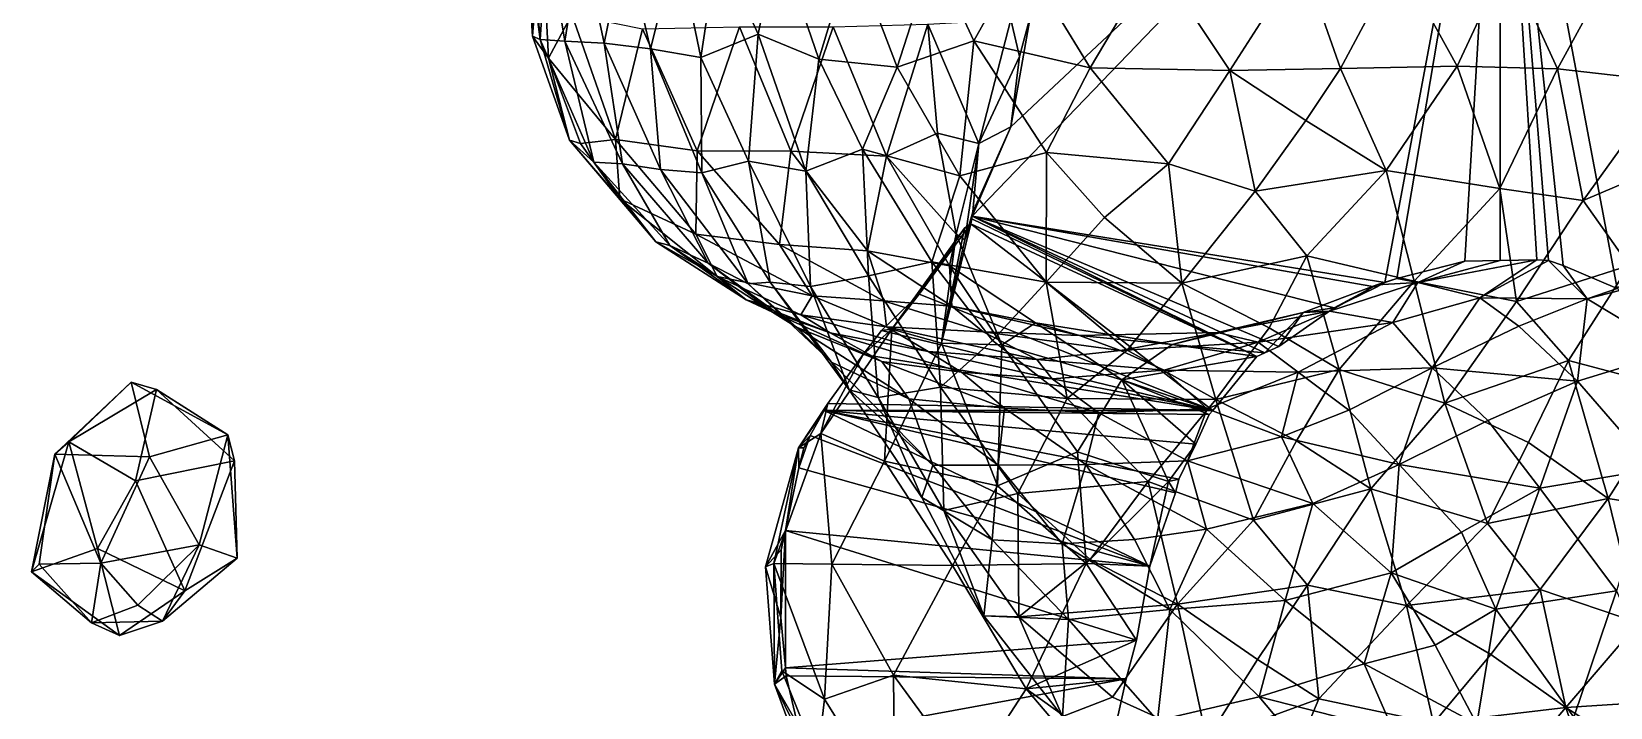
# Model space of a CAD drawing. Extents: x 373697 to 374058, y 6959904 to 6960301.
# Drawn here: x 373959.3 to 374024.1, y 6960013.9 to 6960041.7 of the extents above; entities that cross this region are included whole.
import ezdxf

# ---------------------------------------------------------------- set-up
doc = ezdxf.new("R2010")
doc.units = 0
doc.layers.add('Bht_Fk', color=7, linetype='CONTINUOUS')

msp = doc.modelspace()

# ---------------------------------------------------------------- linework, layer by layer
at = {"layer": 'Bht_Fk'}
for points in [[(374014.849, 6960031.391, 231.517), (373997.91, 6960034.105, 231.517), (374019.579, 6960056.629, 231.517)], [(373997.91, 6960034.105, 231.517), (373999.492, 6960037.771, 231.517), (374019.579, 6960056.629, 231.517)], [(373999.492, 6960037.771, 231.517), (374000.302, 6960042.345, 231.517), (374019.579, 6960056.629, 231.517)], [(374014.849, 6960031.391, 231.517), (374019.579, 6960056.629, 231.517), (374015.335, 6960031.554, 231.517)], [(374015.335, 6960031.554, 231.517), (374019.579, 6960056.629, 231.517), (374018.123, 6960032.257, 231.517)], [(374018.123, 6960032.257, 231.517), (374019.579, 6960056.629, 231.517), (374019.579, 6960032.285, 231.517)], [(374021.085, 6960032.314, 231.517), (374019.579, 6960032.285, 231.517), (374019.579, 6960056.629, 231.517)], [(374021.568, 6960032.291, 231.517), (374021.085, 6960032.314, 231.517), (374019.579, 6960056.629, 231.517)], [(374022.164, 6960032.087, 231.517), (374021.568, 6960032.291, 231.517), (374019.579, 6960056.629, 231.517)], [(374024.385, 6960031.135, 231.517), (374022.164, 6960032.087, 231.517), (374019.579, 6960056.629, 231.517)], [(374019.579, 6960056.629, 231.517), (374046.399, 6960054.018, 231.517), (374024.385, 6960031.135, 231.517)], [(373980.238, 6960046.206, 215.098), (373979.869, 6960041.506, 213.583), (373979.598, 6960045.853, 213.084)], [(373980.529, 6960040.594, 215.039), (373979.869, 6960041.506, 213.583), (373980.238, 6960046.206, 215.098)], [(373980.529, 6960040.594, 215.039), (373980.238, 6960046.206, 215.098), (373981.487, 6960042.39, 216.814)], [(373979.869, 6960041.506, 213.583), (373980.187, 6960041.356, 211.672), (373979.598, 6960045.853, 213.084)], [(373980.187, 6960041.356, 211.672), (373979.792, 6960045.836, 211.582), (373979.598, 6960045.853, 213.084)], [(373980.187, 6960041.356, 211.672), (373980.473, 6960045.734, 210.447), (373979.792, 6960045.836, 211.582)], [(373980.473, 6960045.734, 210.447), (373980.187, 6960041.356, 211.672), (373981.194, 6960041.296, 210.206)], [(373981.194, 6960041.296, 210.206), (373981.874, 6960045.594, 209.084), (373980.473, 6960045.734, 210.447)], [(373981.194, 6960041.296, 210.206), (373982.803, 6960041.215, 208.851), (373981.874, 6960045.594, 209.084)], [(373982.803, 6960041.215, 208.851), (373983.668, 6960045.453, 207.912), (373981.874, 6960045.594, 209.084)], [(373983.668, 6960045.453, 207.912), (373982.803, 6960041.215, 208.851), (373984.711, 6960040.974, 207.701)], [(373985.802, 6960045.313, 206.89), (373983.668, 6960045.453, 207.912), (373984.711, 6960040.974, 207.701)], [(373984.711, 6960040.974, 207.701), (373986.772, 6960040.62, 206.778), (373985.802, 6960045.313, 206.89)], [(373987.48, 6960045.216, 206.282), (373985.802, 6960045.313, 206.89), (373986.772, 6960040.62, 206.778)], [(373987.48, 6960045.216, 206.282), (373989.123, 6960041.576, 205.918), (373989.92, 6960045.515, 205.728)], [(373989.92, 6960045.515, 205.728), (373989.123, 6960041.576, 205.918), (373991.617, 6960040.559, 205.488)], [(373992.98, 6960045.066, 205.36), (373989.92, 6960045.515, 205.728), (373991.617, 6960040.559, 205.488)], [(373989.123, 6960041.576, 205.918), (373987.48, 6960045.216, 206.282), (373986.772, 6960040.62, 206.778)], [(373994.831, 6960040.225, 205.336), (373992.98, 6960045.066, 205.36), (373991.617, 6960040.559, 205.488)], [(373992.98, 6960045.066, 205.36), (373994.831, 6960040.225, 205.336), (373996.318, 6960044.867, 205.379)], [(373994.831, 6960040.225, 205.336), (373997.973, 6960041.314, 205.508), (373996.318, 6960044.867, 205.379)], [(373996.318, 6960044.867, 205.379), (373997.973, 6960041.314, 205.508), (373999.937, 6960044.808, 205.843)], [(373999.937, 6960044.808, 205.843), (373997.973, 6960041.314, 205.508), (374002.755, 6960040.206, 206.424)], [(373999.937, 6960044.808, 205.843), (374002.755, 6960040.206, 206.424), (374005.425, 6960044.705, 207.164)], [(374002.755, 6960040.206, 206.424), (374008.479, 6960040.092, 208.175), (374005.425, 6960044.705, 207.164)], [(374005.425, 6960044.705, 207.164), (374008.479, 6960040.092, 208.175), (374011.434, 6960044.705, 209.329)], [(374008.479, 6960040.092, 208.175), (374013.021, 6960040.177, 209.888), (374011.434, 6960044.705, 209.329)], [(374015.409, 6960044.632, 211.163), (374011.434, 6960044.705, 209.329), (374013.021, 6960040.177, 209.888)], [(374015.409, 6960044.632, 211.163), (374017.81, 6960040.272, 212.484), (374019.86, 6960044.677, 213.502)], [(374019.86, 6960044.677, 213.502), (374017.81, 6960040.272, 212.484), (374021.929, 6960040.163, 214.841)], [(374024.332, 6960044.583, 216.023), (374019.86, 6960044.677, 213.502), (374021.929, 6960040.163, 214.841)], [(374013.021, 6960040.177, 209.888), (374017.81, 6960040.272, 212.484), (374015.409, 6960044.632, 211.163)], [(374026.5, 6960039.639, 217.578), (374024.332, 6960044.583, 216.023), (374021.929, 6960040.163, 214.841)], [(373983.277, 6960037.258, 217.428), (373980.529, 6960040.594, 215.039), (373981.487, 6960042.39, 216.814)], [(373983.277, 6960037.258, 217.428), (373981.487, 6960042.39, 216.814), (373984.384, 6960041.8, 219.576)], [(373998.179, 6960037.088, 229.956), (373996.089, 6960041.993, 228), (373999.503, 6960042.186, 230.828)], [(373998.179, 6960037.088, 229.956), (373999.503, 6960042.186, 230.828), (373999.854, 6960040.664, 231.517)], [(373999.492, 6960037.771, 231.517), (373999.854, 6960040.664, 231.517), (374000.302, 6960042.345, 231.517)], [(373999.503, 6960042.186, 230.828), (374000.302, 6960042.345, 231.517), (373999.854, 6960040.664, 231.517)], [(373981.385, 6960037.23, 213.459), (373979.869, 6960041.506, 213.583), (373980.529, 6960040.594, 215.039)], [(373981.385, 6960037.23, 213.459), (373980.187, 6960041.356, 211.672), (373979.869, 6960041.506, 213.583)], [(373986.627, 6960036.793, 220.273), (373983.277, 6960037.258, 217.428), (373984.384, 6960041.8, 219.576)], [(373986.627, 6960036.793, 220.273), (373984.384, 6960041.8, 219.576), (373988.359, 6960041.887, 222.538)], [(373990.472, 6960036.782, 223.082), (373986.627, 6960036.793, 220.273), (373988.359, 6960041.887, 222.538)], [(373989.123, 6960041.576, 205.918), (373986.772, 6960040.62, 206.778), (373988.726, 6960036.363, 206.875)], [(373992.213, 6960041.876, 225.14), (373990.472, 6960036.782, 223.082), (373988.359, 6960041.887, 222.538)], [(373991.087, 6960035.963, 206.169), (373989.123, 6960041.576, 205.918), (373988.726, 6960036.363, 206.875)], [(373991.087, 6960035.963, 206.169), (373991.617, 6960040.559, 205.488), (373989.123, 6960041.576, 205.918)], [(373990.472, 6960036.782, 223.082), (373992.213, 6960041.876, 225.14), (373994.393, 6960036.579, 225.994)], [(373996.089, 6960041.993, 228), (373994.393, 6960036.579, 225.994), (373992.213, 6960041.876, 225.14)], [(373996.089, 6960041.993, 228), (373996.483, 6960037.512, 227.989), (373994.393, 6960036.579, 225.994)], [(373996.089, 6960041.993, 228), (373998.179, 6960037.088, 229.956), (373996.483, 6960037.512, 227.989)], [(373982.379, 6960036.325, 212.119), (373980.187, 6960041.356, 211.672), (373981.385, 6960037.23, 213.459)], [(373981.194, 6960041.296, 210.206), (373980.187, 6960041.356, 211.672), (373982.379, 6960036.325, 212.119)], [(373982.379, 6960036.325, 212.119), (373983.565, 6960036.256, 210.539), (373981.194, 6960041.296, 210.206)], [(373983.565, 6960036.256, 210.539), (373982.803, 6960041.215, 208.851), (373981.194, 6960041.296, 210.206)], [(373982.803, 6960041.215, 208.851), (373985.117, 6960036.027, 209.259), (373984.711, 6960040.974, 207.701)], [(373982.803, 6960041.215, 208.851), (373983.565, 6960036.256, 210.539), (373985.117, 6960036.027, 209.259)], [(373986.811, 6960035.884, 208.058), (373986.772, 6960040.62, 206.778), (373984.711, 6960040.974, 207.701)], [(373984.711, 6960040.974, 207.701), (373985.117, 6960036.027, 209.259), (373986.811, 6960035.884, 208.058)], [(373994.831, 6960040.225, 205.336), (373997.406, 6960035.761, 205.869), (373997.973, 6960041.314, 205.508)], [(373997.406, 6960035.761, 205.869), (374000.963, 6960036.72, 206.28), (373997.973, 6960041.314, 205.508)], [(373997.973, 6960041.314, 205.508), (374000.963, 6960036.72, 206.28), (374002.755, 6960040.206, 206.424)], [(373983.277, 6960037.258, 217.428), (373981.835, 6960037.097, 215.32), (373980.529, 6960040.594, 215.039)], [(373981.835, 6960037.097, 215.32), (373981.385, 6960037.23, 213.459), (373980.529, 6960040.594, 215.039)], [(373986.772, 6960040.62, 206.778), (373986.811, 6960035.884, 208.058), (373988.726, 6960036.363, 206.875)], [(373993.41, 6960036.857, 205.672), (373991.617, 6960040.559, 205.488), (373991.087, 6960035.963, 206.169)], [(373994.831, 6960040.225, 205.336), (373991.617, 6960040.559, 205.488), (373993.41, 6960036.857, 205.672)], [(373993.41, 6960036.857, 205.672), (373997.406, 6960035.761, 205.869), (373994.831, 6960040.225, 205.336)], [(373999.492, 6960037.771, 231.517), (373998.179, 6960037.088, 229.956), (373999.854, 6960040.664, 231.517)], [(374000.963, 6960036.72, 206.28), (374005.964, 6960036.254, 207.674), (374002.755, 6960040.206, 206.424)], [(374002.755, 6960040.206, 206.424), (374005.964, 6960036.254, 207.674), (374008.479, 6960040.092, 208.175)], [(374008.479, 6960040.092, 208.175), (374011.601, 6960038.034, 209.514), (374013.021, 6960040.177, 209.888)], [(374013.021, 6960040.177, 209.888), (374011.601, 6960038.034, 209.514), (374014.902, 6960035.98, 211.403)], [(374017.81, 6960040.272, 212.484), (374013.021, 6960040.177, 209.888), (374014.902, 6960035.98, 211.403)], [(374019.56, 6960035.249, 214.056), (374017.81, 6960040.272, 212.484), (374014.902, 6960035.98, 211.403)], [(374021.929, 6960040.163, 214.841), (374017.81, 6960040.272, 212.484), (374019.56, 6960035.249, 214.056)], [(374022.983, 6960034.758, 216.082), (374021.929, 6960040.163, 214.841), (374019.56, 6960035.249, 214.056)], [(374022.983, 6960034.758, 216.082), (374026.5, 6960039.639, 217.578), (374021.929, 6960040.163, 214.841)], [(374005.964, 6960036.254, 207.674), (374009.528, 6960035.142, 209.115), (374008.479, 6960040.092, 208.175)], [(374008.479, 6960040.092, 208.175), (374009.528, 6960035.142, 209.115), (374011.601, 6960038.034, 209.514)], [(374027.582, 6960036.705, 218.531), (374026.5, 6960039.639, 217.578), (374022.983, 6960034.758, 216.082)], [(373997.91, 6960034.105, 231.517), (373997.937, 6960034.291, 231.517), (373999.492, 6960037.771, 231.517)], [(373997.937, 6960034.291, 231.517), (373998.179, 6960037.088, 229.956), (373999.492, 6960037.771, 231.517)], [(374009.528, 6960035.142, 209.115), (374014.902, 6960035.98, 211.403), (374011.601, 6960038.034, 209.514)], [(373983.456, 6960034.824, 215.724), (373981.385, 6960037.23, 213.459), (373981.835, 6960037.097, 215.32)], [(373983.456, 6960034.824, 215.724), (373984.925, 6960033.053, 214.728), (373981.385, 6960037.23, 213.459)], [(373982.379, 6960036.325, 212.119), (373981.385, 6960037.23, 213.459), (373984.925, 6960033.053, 214.728)], [(373983.277, 6960037.258, 217.428), (373983.456, 6960034.824, 215.724), (373981.835, 6960037.097, 215.32)], [(373986.577, 6960033.366, 218.187), (373983.277, 6960037.258, 217.428), (373986.627, 6960036.793, 220.273)], [(373986.577, 6960033.366, 218.187), (373983.456, 6960034.824, 215.724), (373983.277, 6960037.258, 217.428)], [(373996.483, 6960037.512, 227.989), (373997.253, 6960033.375, 228.041), (373994.393, 6960036.579, 225.994)], [(373998.179, 6960037.088, 229.956), (373997.253, 6960033.375, 228.041), (373996.483, 6960037.512, 227.989)], [(373997.253, 6960033.375, 228.041), (373998.179, 6960037.088, 229.956), (373997.614, 6960033.141, 229.89)], [(373998.179, 6960037.088, 229.956), (373997.937, 6960034.291, 231.517), (373997.614, 6960033.141, 229.89)], [(373984.925, 6960033.053, 214.728), (373985.502, 6960032.907, 212.88), (373982.379, 6960036.325, 212.119)], [(373985.502, 6960032.907, 212.88), (373983.565, 6960036.256, 210.539), (373982.379, 6960036.325, 212.119)], [(373983.565, 6960036.256, 210.539), (373987.072, 6960032.177, 211.625), (373985.117, 6960036.027, 209.259)], [(373987.072, 6960032.177, 211.625), (373983.565, 6960036.256, 210.539), (373985.502, 6960032.907, 212.88)], [(373990.008, 6960032.952, 220.929), (373986.577, 6960033.366, 218.187), (373986.627, 6960036.793, 220.273)], [(373990.472, 6960036.782, 223.082), (373990.008, 6960032.952, 220.929), (373986.627, 6960036.793, 220.273)], [(373986.811, 6960035.884, 208.058), (373989.62, 6960031.396, 208.727), (373988.726, 6960036.363, 206.875)], [(373989.62, 6960031.396, 208.727), (373991.281, 6960031.227, 207.519), (373988.726, 6960036.363, 206.875)], [(373991.281, 6960031.227, 207.519), (373991.087, 6960035.963, 206.169), (373988.726, 6960036.363, 206.875)], [(373993.609, 6960032.688, 223.557), (373990.008, 6960032.952, 220.929), (373990.472, 6960036.782, 223.082)], [(373994.393, 6960036.579, 225.994), (373993.609, 6960032.688, 223.557), (373990.472, 6960036.782, 223.082)], [(373993.41, 6960036.857, 205.672), (373991.087, 6960035.963, 206.169), (373993.65, 6960031.66, 206.609)], [(373996.255, 6960032.23, 206.331), (373993.41, 6960036.857, 205.672), (373993.65, 6960031.66, 206.609)], [(373997.406, 6960035.761, 205.869), (373993.41, 6960036.857, 205.672), (373996.255, 6960032.23, 206.331)], [(373996.976, 6960032.073, 226.108), (373993.609, 6960032.688, 223.557), (373994.393, 6960036.579, 225.994)], [(373997.253, 6960033.375, 228.041), (373996.976, 6960032.073, 226.108), (373994.393, 6960036.579, 225.994)], [(374000.963, 6960036.72, 206.28), (373997.406, 6960035.761, 205.869), (374000.951, 6960031.404, 207.08)], [(374003.344, 6960034.059, 207.19), (374000.963, 6960036.72, 206.28), (374000.951, 6960031.404, 207.08)], [(374000.963, 6960036.72, 206.28), (374003.344, 6960034.059, 207.19), (374005.964, 6960036.254, 207.674)], [(374003.344, 6960034.059, 207.19), (374006.514, 6960031.365, 208.744), (374005.964, 6960036.254, 207.674)], [(374009.528, 6960035.142, 209.115), (374005.964, 6960036.254, 207.674), (374006.514, 6960031.365, 208.744)], [(374024.872, 6960032.081, 217.585), (374027.582, 6960036.705, 218.531), (374022.983, 6960034.758, 216.082)], [(373985.117, 6960036.027, 209.259), (373988.725, 6960031.33, 210.366), (373986.811, 6960035.884, 208.058)], [(373985.117, 6960036.027, 209.259), (373987.072, 6960032.177, 211.625), (373988.725, 6960031.33, 210.366)], [(373986.811, 6960035.884, 208.058), (373988.725, 6960031.33, 210.366), (373989.62, 6960031.396, 208.727)], [(373991.087, 6960035.963, 206.169), (373991.281, 6960031.227, 207.519), (373993.65, 6960031.66, 206.609)], [(373996.255, 6960032.23, 206.331), (374000.951, 6960031.404, 207.08), (373997.406, 6960035.761, 205.869)], [(374009.528, 6960035.142, 209.115), (374011.65, 6960032.483, 210.589), (374014.902, 6960035.98, 211.403)], [(374016.051, 6960031.436, 212.973), (374014.902, 6960035.98, 211.403), (374011.65, 6960032.483, 210.589)], [(374019.56, 6960035.249, 214.056), (374014.902, 6960035.98, 211.403), (374016.051, 6960031.436, 212.973)], [(374011.65, 6960032.483, 210.589), (374009.528, 6960035.142, 209.115), (374006.514, 6960031.365, 208.744)], [(374016.051, 6960031.436, 212.973), (374020.25, 6960030.608, 215.345), (374019.56, 6960035.249, 214.056)], [(374020.25, 6960030.608, 215.345), (374022.983, 6960034.758, 216.082), (374019.56, 6960035.249, 214.056)], [(373986.577, 6960033.366, 218.187), (373987.45, 6960031.634, 216.787), (373983.456, 6960034.824, 215.724)], [(373987.45, 6960031.634, 216.787), (373984.925, 6960033.053, 214.728), (373983.456, 6960034.824, 215.724)], [(373997.614, 6960033.141, 229.89), (373997.937, 6960034.291, 231.517), (373997.91, 6960034.105, 231.517)], [(374024.872, 6960032.081, 217.585), (374022.983, 6960034.758, 216.082), (374020.25, 6960030.608, 215.345)], [(374007.782, 6960026.14, 231.517), (373995.739, 6960030.91, 231.517), (373997.851, 6960033.798, 231.517)], [(373995.739, 6960030.91, 231.517), (373997.596, 6960033.619, 231.517), (373997.851, 6960033.798, 231.517)], [(373997.596, 6960033.619, 231.517), (373996.649, 6960028.892, 229.234), (373997.851, 6960033.798, 231.517)], [(373997.851, 6960033.798, 231.517), (373996.649, 6960028.892, 229.234), (373997.614, 6960033.141, 229.89)], [(373997.614, 6960033.141, 229.89), (373997.91, 6960034.105, 231.517), (373997.896, 6960034.001, 231.517)], [(373997.896, 6960034.001, 231.517), (373997.851, 6960033.798, 231.517), (373997.614, 6960033.141, 229.89)], [(374009.588, 6960028.351, 231.517), (373997.851, 6960033.798, 231.517), (373997.896, 6960034.001, 231.517)], [(374007.782, 6960026.14, 231.517), (373997.851, 6960033.798, 231.517), (374009.588, 6960028.351, 231.517)], [(374009.588, 6960028.351, 231.517), (373997.896, 6960034.001, 231.517), (373997.91, 6960034.105, 231.517)], [(374009.588, 6960028.351, 231.517), (373997.91, 6960034.105, 231.517), (374009.921, 6960028.501, 231.517)], [(374009.921, 6960028.501, 231.517), (373997.91, 6960034.105, 231.517), (374010.49, 6960028.767, 231.517)], [(374010.49, 6960028.767, 231.517), (373997.91, 6960034.105, 231.517), (374012.762, 6960030.346, 231.517)], [(374012.762, 6960030.346, 231.517), (373997.91, 6960034.105, 231.517), (374014.501, 6960031.193, 231.517)], [(374014.501, 6960031.193, 231.517), (373997.91, 6960034.105, 231.517), (374014.849, 6960031.391, 231.517)], [(374000.951, 6960031.404, 207.08), (374006.514, 6960031.365, 208.744), (374003.344, 6960034.059, 207.19)], [(373988.637, 6960030.67, 215.059), (373984.925, 6960033.053, 214.728), (373987.45, 6960031.634, 216.787)], [(373988.637, 6960030.67, 215.059), (373985.502, 6960032.907, 212.88), (373984.925, 6960033.053, 214.728)], [(373990.008, 6960032.952, 220.929), (373991.349, 6960030.836, 219.933), (373986.577, 6960033.366, 218.187)], [(373987.45, 6960031.634, 216.787), (373986.577, 6960033.366, 218.187), (373991.349, 6960030.836, 219.933)], [(373994.62, 6960029.467, 230.357), (373996.649, 6960028.892, 229.234), (373997.596, 6960033.619, 231.517)], [(373995.739, 6960030.91, 231.517), (373994.62, 6960029.467, 230.357), (373997.596, 6960033.619, 231.517)], [(373999.125, 6960028.83, 228.568), (373997.253, 6960033.375, 228.041), (373996.649, 6960028.892, 229.234)], [(373997.253, 6960033.375, 228.041), (373997.614, 6960033.141, 229.89), (373996.649, 6960028.892, 229.234)], [(373996.976, 6960032.073, 226.108), (373997.253, 6960033.375, 228.041), (373999.125, 6960028.83, 228.568)], [(373989.719, 6960030.166, 214.01), (373985.502, 6960032.907, 212.88), (373988.637, 6960030.67, 215.059)], [(373987.072, 6960032.177, 211.625), (373985.502, 6960032.907, 212.88), (373989.719, 6960030.166, 214.01)], [(373994.279, 6960030.63, 222.098), (373990.008, 6960032.952, 220.929), (373993.609, 6960032.688, 223.557)], [(373991.349, 6960030.836, 219.933), (373990.008, 6960032.952, 220.929), (373994.279, 6960030.63, 222.098)], [(373996.976, 6960032.073, 226.108), (373997.072, 6960030.41, 224.167), (373993.609, 6960032.688, 223.557)], [(373997.072, 6960030.41, 224.167), (373994.279, 6960030.63, 222.098), (373993.609, 6960032.688, 223.557)], [(374006.514, 6960031.365, 208.744), (374010.105, 6960029.533, 210.668), (374011.65, 6960032.483, 210.589)], [(374010.105, 6960029.533, 210.668), (374012.972, 6960027.819, 212.462), (374011.65, 6960032.483, 210.589)], [(374016.051, 6960031.436, 212.973), (374011.65, 6960032.483, 210.589), (374012.972, 6960027.819, 212.462)], [(373987.072, 6960032.177, 211.625), (373990.697, 6960029.553, 212.963), (373988.725, 6960031.33, 210.366)], [(373989.719, 6960030.166, 214.01), (373990.697, 6960029.553, 212.963), (373987.072, 6960032.177, 211.625)], [(373996.614, 6960027.087, 207.426), (373996.255, 6960032.23, 206.331), (373993.65, 6960031.66, 206.609)], [(373996.255, 6960032.23, 206.331), (373998.75, 6960029.01, 207.157), (374000.951, 6960031.404, 207.08)], [(373998.75, 6960029.01, 207.157), (373996.255, 6960032.23, 206.331), (373996.614, 6960027.087, 207.426)], [(374000.509, 6960029.734, 227.215), (373996.976, 6960032.073, 226.108), (373999.125, 6960028.83, 228.568)], [(374000.509, 6960029.734, 227.215), (373997.072, 6960030.41, 224.167), (373996.976, 6960032.073, 226.108)], [(374016.199, 6960031.391, 230.033), (374015.335, 6960031.554, 231.517), (374018.123, 6960032.257, 231.517)], [(374016.199, 6960031.391, 230.033), (374019.579, 6960032.285, 231.517), (374021.085, 6960032.314, 231.517)], [(374021.085, 6960032.314, 231.517), (374018.745, 6960030.765, 229.381), (374016.199, 6960031.391, 230.033)], [(374019.579, 6960032.285, 231.517), (374016.199, 6960031.391, 230.033), (374018.123, 6960032.257, 231.517)], [(374018.745, 6960030.765, 229.381), (374021.085, 6960032.314, 231.517), (374021.568, 6960032.291, 231.517)], [(374023.148, 6960030.72, 230.633), (374018.745, 6960030.765, 229.381), (374021.568, 6960032.291, 231.517)], [(374022.377, 6960028.188, 216.953), (374024.872, 6960032.081, 217.585), (374020.25, 6960030.608, 215.345)], [(374022.164, 6960032.087, 231.517), (374023.148, 6960030.72, 230.633), (374021.568, 6960032.291, 231.517)], [(374023.148, 6960030.72, 230.633), (374022.164, 6960032.087, 231.517), (374024.385, 6960031.135, 231.517)], [(374026.873, 6960026.996, 219.509), (374024.872, 6960032.081, 217.585), (374022.377, 6960028.188, 216.953)], [(373991.349, 6960030.836, 219.933), (373990.873, 6960030.058, 217.716), (373987.45, 6960031.634, 216.787)], [(373990.873, 6960030.058, 217.716), (373988.637, 6960030.67, 215.059), (373987.45, 6960031.634, 216.787)], [(373988.725, 6960031.33, 210.366), (373992.136, 6960028.114, 211.34), (373989.62, 6960031.396, 208.727)], [(373990.697, 6960029.553, 212.963), (373992.136, 6960028.114, 211.34), (373988.725, 6960031.33, 210.366)], [(373989.62, 6960031.396, 208.727), (373992.861, 6960026.988, 209.871), (373991.281, 6960031.227, 207.519)], [(373992.861, 6960026.988, 209.871), (373989.62, 6960031.396, 208.727), (373992.136, 6960028.114, 211.34)], [(373994.06, 6960026.672, 208.174), (373993.65, 6960031.66, 206.609), (373991.281, 6960031.227, 207.519)], [(373992.861, 6960026.988, 209.871), (373994.06, 6960026.672, 208.174), (373991.281, 6960031.227, 207.519)], [(373994.06, 6960026.672, 208.174), (373996.614, 6960027.087, 207.426), (373993.65, 6960031.66, 206.609)], [(374000.951, 6960031.404, 207.08), (373998.75, 6960029.01, 207.157), (374001.812, 6960026.632, 208.308)], [(374004.272, 6960028.616, 208.608), (374000.951, 6960031.404, 207.08), (374001.812, 6960026.632, 208.308)], [(374006.514, 6960031.365, 208.744), (374000.951, 6960031.404, 207.08), (374004.272, 6960028.616, 208.608)], [(374006.514, 6960031.365, 208.744), (374004.272, 6960028.616, 208.608), (374007.904, 6960026.579, 210.537)], [(374006.514, 6960031.365, 208.744), (374007.904, 6960026.579, 210.537), (374010.105, 6960029.533, 210.668)], [(374014.522, 6960031.29, 231.29), (374011.492, 6960030.154, 230.403), (374012.762, 6960030.346, 231.517)], [(374014.522, 6960031.29, 231.29), (374012.578, 6960030.207, 228.632), (374011.492, 6960030.154, 230.403)], [(374016.199, 6960031.391, 230.033), (374015.169, 6960029.752, 227.884), (374012.578, 6960030.207, 228.632)], [(374012.578, 6960030.207, 228.632), (374014.522, 6960031.29, 231.29), (374016.199, 6960031.391, 230.033)], [(374014.501, 6960031.193, 231.517), (374014.522, 6960031.29, 231.29), (374012.762, 6960030.346, 231.517)], [(374012.972, 6960027.819, 212.462), (374017.305, 6960026.432, 214.873), (374016.051, 6960031.436, 212.973)], [(374014.849, 6960031.391, 231.517), (374014.522, 6960031.29, 231.29), (374014.501, 6960031.193, 231.517)], [(374015.335, 6960031.554, 231.517), (374016.199, 6960031.391, 230.033), (374014.522, 6960031.29, 231.29)], [(374014.522, 6960031.29, 231.29), (374014.849, 6960031.391, 231.517), (374015.335, 6960031.554, 231.517)], [(374016.199, 6960031.391, 230.033), (374018.745, 6960030.765, 229.381), (374015.169, 6960029.752, 227.884)], [(374017.305, 6960026.432, 214.873), (374020.25, 6960030.608, 215.345), (374016.051, 6960031.436, 212.973)], [(374023.148, 6960030.72, 230.633), (374024.385, 6960031.135, 231.517), (374024.533, 6960031.071, 231.517)], [(374026.731, 6960028.559, 231.191), (374023.148, 6960030.72, 230.633), (374024.533, 6960031.071, 231.517)], [(373990.873, 6960030.058, 217.716), (373992.086, 6960029.324, 216.341), (373988.637, 6960030.67, 215.059)], [(373992.086, 6960029.324, 216.341), (373989.719, 6960030.166, 214.01), (373988.637, 6960030.67, 215.059)], [(373994.392, 6960029.57, 220.434), (373990.873, 6960030.058, 217.716), (373991.349, 6960030.836, 219.933)], [(373994.279, 6960030.63, 222.098), (373994.392, 6960029.57, 220.434), (373991.349, 6960030.836, 219.933)], [(374007.782, 6960026.14, 231.517), (373994.189, 6960029.414, 231.517), (373995.739, 6960030.91, 231.517)], [(373994.189, 6960029.414, 231.517), (373994.62, 6960029.467, 230.357), (373995.739, 6960030.91, 231.517)], [(373997.072, 6960030.41, 224.167), (373998.356, 6960029.357, 223.258), (373994.279, 6960030.63, 222.098)], [(373998.356, 6960029.357, 223.258), (373994.392, 6960029.57, 220.434), (373994.279, 6960030.63, 222.098)], [(374000.509, 6960029.734, 227.215), (374002.309, 6960029.21, 226.062), (373997.072, 6960030.41, 224.167)], [(374002.309, 6960029.21, 226.062), (373998.356, 6960029.357, 223.258), (373997.072, 6960030.41, 224.167)], [(374016.792, 6960027.884, 226.778), (374015.169, 6960029.752, 227.884), (374018.745, 6960030.765, 229.381)], [(374016.792, 6960027.884, 226.778), (374018.745, 6960030.765, 229.381), (374020.347, 6960029.59, 228.887)], [(374017.305, 6960026.432, 214.873), (374022.377, 6960028.188, 216.953), (374020.25, 6960030.608, 215.345)], [(374020.347, 6960029.59, 228.887), (374018.745, 6960030.765, 229.381), (374023.148, 6960030.72, 230.633)], [(374020.347, 6960029.59, 228.887), (374023.148, 6960030.72, 230.633), (374022.754, 6960027.331, 228.674)], [(374023.148, 6960030.72, 230.633), (374026.731, 6960028.559, 231.191), (374022.754, 6960027.331, 228.674)], [(373992.086, 6960029.324, 216.341), (373994.198, 6960028.149, 215.118), (373989.719, 6960030.166, 214.01)], [(373994.198, 6960028.149, 215.118), (373990.697, 6960029.553, 212.963), (373989.719, 6960030.166, 214.01)], [(373994.392, 6960029.57, 220.434), (373996.108, 6960028.555, 219.184), (373990.873, 6960030.058, 217.716)], [(373996.108, 6960028.555, 219.184), (373992.086, 6960029.324, 216.341), (373990.873, 6960030.058, 217.716)], [(374006.124, 6960028.836, 228.965), (374009.921, 6960028.501, 231.517), (374011.492, 6960030.154, 230.403)], [(374011.492, 6960030.154, 230.403), (374007.977, 6960029.329, 227.701), (374006.124, 6960028.836, 228.965)], [(374007.977, 6960029.329, 227.701), (374012.578, 6960030.207, 228.632), (374009.648, 6960028.933, 226.498)], [(374007.977, 6960029.329, 227.701), (374011.492, 6960030.154, 230.403), (374012.578, 6960030.207, 228.632)], [(374009.648, 6960028.933, 226.498), (374012.578, 6960030.207, 228.632), (374015.169, 6960029.752, 227.884)], [(374009.648, 6960028.933, 226.498), (374015.169, 6960029.752, 227.884), (374011.295, 6960027.711, 225.273)], [(374009.921, 6960028.501, 231.517), (374010.49, 6960028.767, 231.517), (374011.492, 6960030.154, 230.403)], [(374011.492, 6960030.154, 230.403), (374010.49, 6960028.767, 231.517), (374012.762, 6960030.346, 231.517)], [(374015.169, 6960029.752, 227.884), (374016.792, 6960027.884, 226.778), (374011.295, 6960027.711, 225.273)], [(373995.309, 6960026.612, 213.797), (373992.136, 6960028.114, 211.34), (373990.697, 6960029.553, 212.963)], [(373990.697, 6960029.553, 212.963), (373994.198, 6960028.149, 215.118), (373995.309, 6960026.612, 213.797)], [(373993.44, 6960028.43, 231.517), (373991.701, 6960025.192, 229.374), (373994.62, 6960029.467, 230.357)], [(373994.309, 6960024.055, 228.623), (373994.62, 6960029.467, 230.357), (373991.701, 6960025.192, 229.374)], [(373997.471, 6960027.708, 217.832), (373992.086, 6960029.324, 216.341), (373996.108, 6960028.555, 219.184)], [(373994.198, 6960028.149, 215.118), (373992.086, 6960029.324, 216.341), (373997.471, 6960027.708, 217.832)], [(373994.189, 6960029.414, 231.517), (373993.44, 6960028.43, 231.517), (373994.62, 6960029.467, 230.357)], [(373994.189, 6960029.414, 231.517), (374007.782, 6960026.14, 231.517), (373993.44, 6960028.43, 231.517)], [(373994.62, 6960029.467, 230.357), (373994.309, 6960024.055, 228.623), (373996.649, 6960028.892, 229.234)], [(373998.356, 6960029.357, 223.258), (374000.562, 6960028.22, 222.042), (373994.392, 6960029.57, 220.434)], [(374000.562, 6960028.22, 222.042), (373996.108, 6960028.555, 219.184), (373994.392, 6960029.57, 220.434)], [(374004.003, 6960028.591, 224.841), (373998.356, 6960029.357, 223.258), (374002.309, 6960029.21, 226.062)], [(374004.003, 6960028.591, 224.841), (374000.562, 6960028.22, 222.042), (373998.356, 6960029.357, 223.258)], [(374000.509, 6960029.734, 227.215), (373999.125, 6960028.83, 228.568), (374004.053, 6960027.393, 229.602)], [(374006.124, 6960028.836, 228.965), (374000.509, 6960029.734, 227.215), (374004.053, 6960027.393, 229.602)], [(374006.124, 6960028.836, 228.965), (374002.309, 6960029.21, 226.062), (374000.509, 6960029.734, 227.215)], [(374006.124, 6960028.836, 228.965), (374007.977, 6960029.329, 227.701), (374002.309, 6960029.21, 226.062)], [(374007.977, 6960029.329, 227.701), (374004.003, 6960028.591, 224.841), (374002.309, 6960029.21, 226.062)], [(374004.003, 6960028.591, 224.841), (374007.977, 6960029.329, 227.701), (374009.648, 6960028.933, 226.498)], [(374007.904, 6960026.579, 210.537), (374012.972, 6960027.819, 212.462), (374010.105, 6960029.533, 210.668)], [(374016.792, 6960027.884, 226.778), (374020.347, 6960029.59, 228.887), (374022.754, 6960027.331, 228.674)], [(373998.953, 6960023.036, 229.18), (373996.649, 6960028.892, 229.234), (373994.309, 6960024.055, 228.623)], [(373996.108, 6960028.555, 219.184), (374001.199, 6960027.434, 220.601), (373997.471, 6960027.708, 217.832)], [(373996.108, 6960028.555, 219.184), (374000.562, 6960028.22, 222.042), (374001.199, 6960027.434, 220.601)], [(373998.75, 6960029.01, 207.157), (373996.614, 6960027.087, 207.426), (374001.812, 6960026.632, 208.308)], [(373999.125, 6960028.83, 228.568), (373996.649, 6960028.892, 229.234), (373998.953, 6960023.036, 229.18)], [(374002.233, 6960024.436, 229.85), (373999.125, 6960028.83, 228.568), (373998.953, 6960023.036, 229.18)], [(374004.053, 6960027.393, 229.602), (373999.125, 6960028.83, 228.568), (374002.233, 6960024.436, 229.85)], [(374000.562, 6960028.22, 222.042), (374004.003, 6960028.591, 224.841), (374005.795, 6960027.787, 223.804)], [(374007.904, 6960026.579, 210.537), (374004.272, 6960028.616, 208.608), (374001.812, 6960026.632, 208.308)], [(374004.003, 6960028.591, 224.841), (374009.648, 6960028.933, 226.498), (374005.795, 6960027.787, 223.804)], [(374006.124, 6960028.836, 228.965), (374004.053, 6960027.393, 229.602), (374009.588, 6960028.351, 231.517)], [(374005.795, 6960027.787, 223.804), (374009.648, 6960028.933, 226.498), (374011.295, 6960027.711, 225.273)], [(374006.124, 6960028.836, 228.965), (374009.588, 6960028.351, 231.517), (374009.921, 6960028.501, 231.517)], [(374026.731, 6960028.559, 231.191), (374025.887, 6960023.721, 229.113), (374022.754, 6960027.331, 228.674)], [(373993.44, 6960028.43, 231.517), (373991.984, 6960026.417, 231.517), (373991.701, 6960025.192, 229.374)], [(373991.984, 6960026.417, 231.517), (373993.44, 6960028.43, 231.517), (374007.782, 6960026.14, 231.517)], [(373992.136, 6960028.114, 211.34), (373995.309, 6960026.612, 213.797), (373996.303, 6960023.887, 212.344)], [(373992.861, 6960026.988, 209.871), (373992.136, 6960028.114, 211.34), (373996.303, 6960023.887, 212.344)], [(373994.198, 6960028.149, 215.118), (373999.241, 6960026.227, 216.928), (373995.309, 6960026.612, 213.797)], [(373997.471, 6960027.708, 217.832), (373999.241, 6960026.227, 216.928), (373994.198, 6960028.149, 215.118)], [(374001.199, 6960027.434, 220.601), (374000.562, 6960028.22, 222.042), (374005.795, 6960027.787, 223.804)], [(374004.053, 6960027.393, 229.602), (374007.782, 6960026.14, 231.517), (374009.588, 6960028.351, 231.517)], [(374007.904, 6960026.579, 210.537), (374011.224, 6960024.895, 212.459), (374012.972, 6960027.819, 212.462)], [(374014.265, 6960022.918, 214.319), (374012.972, 6960027.819, 212.462), (374011.224, 6960024.895, 212.459)], [(374011.295, 6960027.711, 225.273), (374016.792, 6960027.884, 226.778), (374013.373, 6960026.149, 224.69)], [(374012.972, 6960027.819, 212.462), (374014.265, 6960022.918, 214.319), (374017.305, 6960026.432, 214.873)], [(374013.373, 6960026.149, 224.69), (374016.792, 6960027.884, 226.778), (374015.428, 6960023.919, 224.281)], [(374015.428, 6960023.919, 224.281), (374016.792, 6960027.884, 226.778), (374019.07, 6960025.719, 226.45)], [(374016.792, 6960027.884, 226.778), (374022.754, 6960027.331, 228.674), (374019.07, 6960025.719, 226.45)], [(374020.739, 6960024.825, 216.849), (374022.377, 6960028.188, 216.953), (374017.305, 6960026.432, 214.873)], [(374020.739, 6960024.825, 216.849), (374024.012, 6960022.525, 218.781), (374022.377, 6960028.188, 216.953)], [(374024.012, 6960022.525, 218.781), (374026.873, 6960026.996, 219.509), (374022.377, 6960028.188, 216.953)], [(373964.155, 6960024.238, 216.493), (373960.27, 6960024.335, 213.952), (373963.392, 6960027.302, 214.578)], [(373960.842, 6960024.843, 212.108), (373963.392, 6960027.302, 214.578), (373960.27, 6960024.335, 213.952)], [(373960.842, 6960024.843, 212.108), (373964.432, 6960026.997, 213.718), (373963.392, 6960027.302, 214.578)], [(373967.362, 6960025.134, 216.264), (373964.155, 6960024.238, 216.493), (373963.392, 6960027.302, 214.578)], [(373963.392, 6960027.302, 214.578), (373964.432, 6960026.997, 213.718), (373967.362, 6960025.134, 216.264)], [(373997.471, 6960027.708, 217.832), (374003.104, 6960026.039, 219.761), (373999.241, 6960026.227, 216.928)], [(373997.471, 6960027.708, 217.832), (374001.199, 6960027.434, 220.601), (374003.104, 6960026.039, 219.761)], [(374001.199, 6960027.434, 220.601), (374005.795, 6960027.787, 223.804), (374007.56, 6960026.204, 222.569)], [(374003.104, 6960026.039, 219.761), (374001.199, 6960027.434, 220.601), (374007.56, 6960026.204, 222.569)], [(374004.053, 6960027.393, 229.602), (374002.233, 6960024.436, 229.85), (374005.963, 6960023.214, 231.322)], [(374004.053, 6960027.393, 229.602), (374007.091, 6960024.754, 231.517), (374007.64, 6960025.966, 231.517)], [(374004.053, 6960027.393, 229.602), (374005.963, 6960023.214, 231.322), (374007.091, 6960024.754, 231.517)], [(374004.053, 6960027.393, 229.602), (374007.64, 6960025.966, 231.517), (374007.782, 6960026.14, 231.517)], [(374007.56, 6960026.204, 222.569), (374005.795, 6960027.787, 223.804), (374011.295, 6960027.711, 225.273)], [(374007.56, 6960026.204, 222.569), (374011.295, 6960027.711, 225.273), (374010.61, 6960025.048, 222.963)], [(374011.295, 6960027.711, 225.273), (374013.373, 6960026.149, 224.69), (374010.61, 6960025.048, 222.963)], [(374019.07, 6960025.719, 226.45), (374022.754, 6960027.331, 228.674), (374021.2, 6960022.947, 226.432)], [(374025.887, 6960023.721, 229.113), (374021.2, 6960022.947, 226.432), (374022.754, 6960027.331, 228.674)], [(373960.842, 6960024.843, 212.108), (373963.574, 6960023.241, 212.089), (373964.432, 6960026.997, 213.718)], [(373963.574, 6960023.241, 212.089), (373967.64, 6960024.073, 214.295), (373964.432, 6960026.997, 213.718)], [(373964.432, 6960026.997, 213.718), (373967.64, 6960024.073, 214.295), (373967.362, 6960025.134, 216.264)], [(373992.861, 6960026.988, 209.871), (373996.303, 6960023.887, 212.344), (373995.845, 6960022.568, 210.508)], [(373994.06, 6960026.672, 208.174), (373992.861, 6960026.988, 209.871), (373995.845, 6960022.568, 210.508)], [(373996.614, 6960027.087, 207.426), (373994.06, 6960026.672, 208.174), (373996.744, 6960022.027, 208.788)], [(373996.744, 6960022.027, 208.788), (373994.06, 6960026.672, 208.174), (373995.845, 6960022.568, 210.508)], [(373999.241, 6960026.227, 216.928), (373998.983, 6960023.884, 214.761), (373995.309, 6960026.612, 213.797)], [(373995.309, 6960026.612, 213.797), (373998.983, 6960023.884, 214.761), (373996.303, 6960023.887, 212.344)], [(373996.614, 6960027.087, 207.426), (373996.744, 6960022.027, 208.788), (373999.782, 6960022.724, 208.538)], [(373996.614, 6960027.087, 207.426), (373999.782, 6960022.724, 208.538), (374001.812, 6960026.632, 208.308)], [(374001.812, 6960026.632, 208.308), (373999.782, 6960022.724, 208.538), (374005.14, 6960023.225, 210.148)], [(374001.812, 6960026.632, 208.308), (374005.14, 6960023.225, 210.148), (374007.904, 6960026.579, 210.537)], [(374007.904, 6960026.579, 210.537), (374005.14, 6960023.225, 210.148), (374009.451, 6960021.627, 212.36)], [(374011.224, 6960024.895, 212.459), (374007.904, 6960026.579, 210.537), (374009.451, 6960021.627, 212.36)], [(374024.012, 6960022.525, 218.781), (374028.153, 6960021.848, 220.85), (374026.873, 6960026.996, 219.509)], [(373991.831, 6960026.14, 231.517), (373990.78, 6960024.602, 231.131), (373991.984, 6960026.417, 231.517)], [(373991.701, 6960025.192, 229.374), (373991.984, 6960026.417, 231.517), (373990.78, 6960024.602, 231.131)], [(373991.263, 6960025.109, 231.517), (373990.78, 6960024.602, 231.131), (373991.831, 6960026.14, 231.517)], [(374005.208, 6960019.75, 231.517), (373991.263, 6960025.109, 231.517), (373991.831, 6960026.14, 231.517)], [(373991.831, 6960026.14, 231.517), (373991.984, 6960026.417, 231.517), (374007.782, 6960026.14, 231.517)], [(373991.831, 6960026.14, 231.517), (374006.256, 6960022.747, 231.517), (374005.208, 6960019.75, 231.517)], [(373991.831, 6960026.14, 231.517), (374006.393, 6960023.313, 231.517), (374006.256, 6960022.747, 231.517)], [(373991.831, 6960026.14, 231.517), (374007.091, 6960024.754, 231.517), (374006.393, 6960023.313, 231.517)], [(373991.831, 6960026.14, 231.517), (374007.64, 6960025.966, 231.517), (374007.091, 6960024.754, 231.517)], [(373991.831, 6960026.14, 231.517), (374007.782, 6960026.14, 231.517), (374007.64, 6960025.966, 231.517)], [(373999.241, 6960026.227, 216.928), (374002.577, 6960023.922, 217.5), (373998.983, 6960023.884, 214.761)], [(374003.104, 6960026.039, 219.761), (374002.577, 6960023.922, 217.5), (373999.241, 6960026.227, 216.928)], [(374003.104, 6960026.039, 219.761), (374006.75, 6960024.068, 220.386), (374002.577, 6960023.922, 217.5)], [(374006.75, 6960024.068, 220.386), (374003.104, 6960026.039, 219.761), (374007.56, 6960026.204, 222.569)], [(374006.75, 6960024.068, 220.386), (374007.56, 6960026.204, 222.569), (374010.61, 6960025.048, 222.963)], [(374010.61, 6960025.048, 222.963), (374013.373, 6960026.149, 224.69), (374015.428, 6960023.919, 224.281)], [(374017.305, 6960026.432, 214.873), (374014.265, 6960022.918, 214.319), (374019.065, 6960021.493, 216.767)], [(374019.065, 6960021.493, 216.767), (374020.739, 6960024.825, 216.849), (374017.305, 6960026.432, 214.873)], [(374015.428, 6960023.919, 224.281), (374019.07, 6960025.719, 226.45), (374021.2, 6960022.947, 226.432)], [(373960.27, 6960024.335, 213.952), (373959.312, 6960019.514, 211.78), (373960.842, 6960024.843, 212.108)], [(373959.312, 6960019.514, 211.78), (373962.011, 6960020.471, 211.578), (373960.842, 6960024.843, 212.108)], [(373960.842, 6960024.843, 212.108), (373962.011, 6960020.471, 211.578), (373963.574, 6960023.241, 212.089)], [(373964.155, 6960024.238, 216.493), (373967.362, 6960025.134, 216.264), (373966.187, 6960020.622, 216.533)], [(373966.187, 6960020.622, 216.533), (373967.362, 6960025.134, 216.264), (373967.75, 6960020.076, 215.736)], [(373967.362, 6960025.134, 216.264), (373967.64, 6960024.073, 214.295), (373967.75, 6960020.076, 215.736)], [(373989.432, 6960019.717, 230.494), (373990.78, 6960024.602, 231.131), (373990.247, 6960021.208, 231.517)], [(373989.432, 6960019.717, 230.494), (373989.765, 6960019.851, 228.845), (373990.78, 6960024.602, 231.131)], [(373989.765, 6960019.851, 228.845), (373991.701, 6960025.192, 229.374), (373990.78, 6960024.602, 231.131)], [(373989.765, 6960019.851, 228.845), (373992.154, 6960019.819, 228.245), (373991.701, 6960025.192, 229.374)], [(373990.247, 6960021.208, 231.517), (373990.78, 6960024.602, 231.131), (373990.793, 6960023.775, 231.517)], [(373990.78, 6960024.602, 231.131), (373991.263, 6960025.109, 231.517), (373991.008, 6960024.605, 231.517)], [(373990.793, 6960023.775, 231.517), (373990.78, 6960024.602, 231.131), (373991.008, 6960024.605, 231.517)], [(373990.793, 6960023.775, 231.517), (373991.008, 6960024.605, 231.517), (373991.263, 6960025.109, 231.517)], [(373990.793, 6960023.775, 231.517), (373991.263, 6960025.109, 231.517), (374005.208, 6960019.75, 231.517)], [(373991.701, 6960025.192, 229.374), (373992.154, 6960019.819, 228.245), (373994.309, 6960024.055, 228.623)], [(374007.091, 6960024.754, 231.517), (374005.963, 6960023.214, 231.322), (374006.393, 6960023.313, 231.517)], [(374006.75, 6960024.068, 220.386), (374010.61, 6960025.048, 222.963), (374011.897, 6960022.317, 222.048)], [(374014.265, 6960022.918, 214.319), (374011.224, 6960024.895, 212.459), (374009.451, 6960021.627, 212.36)], [(374010.61, 6960025.048, 222.963), (374015.428, 6960023.919, 224.281), (374011.897, 6960022.317, 222.048)], [(374019.065, 6960021.493, 216.767), (374024.012, 6960022.525, 218.781), (374020.739, 6960024.825, 216.849)], [(373959.626, 6960019.82, 213.576), (373959.312, 6960019.514, 211.78), (373960.27, 6960024.335, 213.952)], [(373962.159, 6960019.866, 215.396), (373959.626, 6960019.82, 213.576), (373960.27, 6960024.335, 213.952)], [(373964.155, 6960024.238, 216.493), (373962.159, 6960019.866, 215.396), (373960.27, 6960024.335, 213.952)], [(373962.159, 6960019.866, 215.396), (373964.155, 6960024.238, 216.493), (373966.187, 6960020.622, 216.533)], [(373963.574, 6960023.241, 212.089), (373965.597, 6960018.729, 213.515), (373967.64, 6960024.073, 214.295)], [(373965.597, 6960018.729, 213.515), (373967.75, 6960020.076, 215.736), (373967.64, 6960024.073, 214.295)], [(373994.309, 6960024.055, 228.623), (373992.154, 6960019.819, 228.245), (373997.105, 6960019.767, 228.82)], [(373997.105, 6960019.767, 228.82), (373998.953, 6960023.036, 229.18), (373994.309, 6960024.055, 228.623)], [(374002.233, 6960024.436, 229.85), (373998.953, 6960023.036, 229.18), (374002.591, 6960019.857, 230.382)], [(373998.983, 6960023.884, 214.761), (374002.577, 6960023.922, 217.5), (374001.602, 6960020.659, 215.074)], [(374002.577, 6960023.922, 217.5), (374004.579, 6960020.844, 217.178), (374001.602, 6960020.659, 215.074)], [(374005.963, 6960023.214, 231.322), (374002.233, 6960024.436, 229.85), (374002.591, 6960019.857, 230.382)], [(374002.577, 6960023.922, 217.5), (374006.75, 6960024.068, 220.386), (374007.529, 6960021.268, 219.203)], [(374002.577, 6960023.922, 217.5), (374007.529, 6960021.268, 219.203), (374004.579, 6960020.844, 217.178)], [(374006.75, 6960024.068, 220.386), (374011.897, 6960022.317, 222.048), (374007.529, 6960021.268, 219.203)], [(374011.897, 6960022.317, 222.048), (374015.428, 6960023.919, 224.281), (374015.102, 6960019.476, 222.366)], [(374015.102, 6960019.476, 222.366), (374015.428, 6960023.919, 224.281), (374017.986, 6960021.134, 224.327)], [(374017.986, 6960021.134, 224.327), (374015.428, 6960023.919, 224.281), (374021.2, 6960022.947, 226.432)], [(373990.247, 6960021.208, 231.517), (373990.793, 6960023.775, 231.517), (374005.208, 6960019.75, 231.517)], [(373996.303, 6960023.887, 212.344), (373998.725, 6960020.826, 212.957), (373995.845, 6960022.568, 210.508)], [(373996.303, 6960023.887, 212.344), (373998.983, 6960023.884, 214.761), (373998.725, 6960020.826, 212.957)], [(373998.983, 6960023.884, 214.761), (374001.602, 6960020.659, 215.074), (373998.725, 6960020.826, 212.957)], [(374006.393, 6960023.313, 231.517), (374005.963, 6960023.214, 231.322), (374006.256, 6960022.747, 231.517)], [(374024.357, 6960018.726, 227.173), (374021.2, 6960022.947, 226.432), (374025.887, 6960023.721, 229.113)], [(373962.011, 6960020.471, 211.578), (373965.597, 6960018.729, 213.515), (373963.574, 6960023.241, 212.089)], [(373999.782, 6960022.724, 208.538), (373996.744, 6960022.027, 208.788), (373999.829, 6960017.667, 209.48)], [(374002.591, 6960019.857, 230.382), (373998.953, 6960023.036, 229.18), (373997.105, 6960019.767, 228.82)], [(373999.782, 6960022.724, 208.538), (374002.752, 6960020.012, 209.714), (374005.14, 6960023.225, 210.148)], [(374002.752, 6960020.012, 209.714), (373999.782, 6960022.724, 208.538), (373999.829, 6960017.667, 209.48)], [(374002.591, 6960019.857, 230.382), (374005.208, 6960019.75, 231.517), (374005.963, 6960023.214, 231.322)], [(374005.14, 6960023.225, 210.148), (374002.752, 6960020.012, 209.714), (374006.341, 6960018.19, 211.46)], [(374009.451, 6960021.627, 212.36), (374005.14, 6960023.225, 210.148), (374006.341, 6960018.19, 211.46)], [(374005.208, 6960019.75, 231.517), (374006.256, 6960022.747, 231.517), (374005.963, 6960023.214, 231.322)], [(374014.265, 6960022.918, 214.319), (374009.451, 6960021.627, 212.36), (374011.676, 6960018.963, 213.894)], [(374014.265, 6960022.918, 214.319), (374011.676, 6960018.963, 213.894), (374015.73, 6960018.124, 215.975)], [(374019.065, 6960021.493, 216.767), (374014.265, 6960022.918, 214.319), (374015.73, 6960018.124, 215.975)], [(374019.405, 6960017.979, 224.116), (374017.986, 6960021.134, 224.327), (374021.2, 6960022.947, 226.432)], [(374019.405, 6960017.979, 224.116), (374021.2, 6960022.947, 226.432), (374024.357, 6960018.726, 227.173)], [(373998.391, 6960017.698, 211.077), (373995.845, 6960022.568, 210.508), (373998.725, 6960020.826, 212.957)], [(373996.744, 6960022.027, 208.788), (373995.845, 6960022.568, 210.508), (373998.391, 6960017.698, 211.077)], [(373999.829, 6960017.667, 209.48), (373996.744, 6960022.027, 208.788), (373998.391, 6960017.698, 211.077)], [(374007.529, 6960021.268, 219.203), (374011.897, 6960022.317, 222.048), (374010.761, 6960018.337, 219.709)], [(374015.102, 6960019.476, 222.366), (374010.761, 6960018.337, 219.709), (374011.897, 6960022.317, 222.048)], [(374021.213, 6960018.79, 218.205), (374024.012, 6960022.525, 218.781), (374019.065, 6960021.493, 216.767)], [(374024.012, 6960022.525, 218.781), (374021.213, 6960018.79, 218.205), (374025.253, 6960017.413, 220.085)], [(374024.012, 6960022.525, 218.781), (374025.253, 6960017.413, 220.085), (374028.153, 6960021.848, 220.85)], [(374011.676, 6960018.963, 213.894), (374009.451, 6960021.627, 212.36), (374006.341, 6960018.19, 211.46)], [(374021.213, 6960018.79, 218.205), (374019.065, 6960021.493, 216.767), (374015.73, 6960018.124, 215.975)], [(373990.079, 6960020.415, 231.517), (373989.432, 6960019.717, 230.494), (373990.247, 6960021.208, 231.517)], [(373990.247, 6960021.208, 231.517), (373990.057, 6960017.634, 231.517), (373990.079, 6960020.415, 231.517)], [(373990.247, 6960021.208, 231.517), (373990.247, 6960015.569, 231.517), (373990.057, 6960017.634, 231.517)], [(373990.247, 6960021.208, 231.517), (374005.208, 6960019.75, 231.517), (374004.655, 6960016.701, 231.517)], [(374004.655, 6960016.701, 231.517), (373990.247, 6960015.569, 231.517), (373990.247, 6960021.208, 231.517)], [(373998.391, 6960017.698, 211.077), (373998.725, 6960020.826, 212.957), (374001.869, 6960017.548, 214.142)], [(373998.725, 6960020.826, 212.957), (374001.602, 6960020.659, 215.074), (374001.869, 6960017.548, 214.142)], [(374001.602, 6960020.659, 215.074), (374004.579, 6960020.844, 217.178), (374006.021, 6960017.958, 216.903)], [(374004.579, 6960020.844, 217.178), (374007.529, 6960021.268, 219.203), (374006.021, 6960017.958, 216.903)], [(374007.529, 6960021.268, 219.203), (374010.761, 6960018.337, 219.709), (374006.021, 6960017.958, 216.903)], [(374015.102, 6960019.476, 222.366), (374017.986, 6960021.134, 224.327), (374019.405, 6960017.979, 224.116)], [(373962.926, 6960016.895, 213.02), (373962.011, 6960020.471, 211.578), (373959.312, 6960019.514, 211.78)], [(373965.597, 6960018.729, 213.515), (373962.011, 6960020.471, 211.578), (373962.926, 6960016.895, 213.02)], [(373963.678, 6960018.137, 215.326), (373962.159, 6960019.866, 215.396), (373966.187, 6960020.622, 216.533)], [(373964.685, 6960017.48, 214.963), (373963.678, 6960018.137, 215.326), (373966.187, 6960020.622, 216.533)], [(373964.685, 6960017.48, 214.963), (373966.187, 6960020.622, 216.533), (373967.75, 6960020.076, 215.736)], [(373964.685, 6960017.48, 214.963), (373967.75, 6960020.076, 215.736), (373965.597, 6960018.729, 213.515)], [(373990.057, 6960017.634, 231.517), (373989.432, 6960019.717, 230.494), (373990.079, 6960020.415, 231.517)], [(374001.602, 6960020.659, 215.074), (374006.021, 6960017.958, 216.903), (374001.869, 6960017.548, 214.142)], [(373959.312, 6960019.514, 211.78), (373959.626, 6960019.82, 213.576), (373961.773, 6960017.414, 214.127)], [(373961.773, 6960017.414, 214.127), (373962.926, 6960016.895, 213.02), (373959.312, 6960019.514, 211.78)], [(373962.159, 6960019.866, 215.396), (373961.773, 6960017.414, 214.127), (373959.626, 6960019.82, 213.576)], [(373962.159, 6960019.866, 215.396), (373963.678, 6960018.137, 215.326), (373961.773, 6960017.414, 214.127)], [(373989.765, 6960019.851, 228.845), (373989.432, 6960019.717, 230.494), (373989.796, 6960014.897, 230.303)], [(373989.796, 6960014.897, 230.303), (373989.432, 6960019.717, 230.494), (373990.057, 6960017.634, 231.517)], [(373991.854, 6960014.287, 228.635), (373992.154, 6960019.819, 228.245), (373989.765, 6960019.851, 228.845)], [(373989.796, 6960014.897, 230.303), (373990.106, 6960015.447, 228.961), (373989.765, 6960019.851, 228.845)], [(373990.106, 6960015.447, 228.961), (373991.854, 6960014.287, 228.635), (373989.765, 6960019.851, 228.845)], [(373994.68, 6960015.273, 228.575), (373992.154, 6960019.819, 228.245), (373991.854, 6960014.287, 228.635)], [(373997.105, 6960019.767, 228.82), (373992.154, 6960019.819, 228.245), (373994.68, 6960015.273, 228.575)], [(374000.125, 6960014.704, 229.955), (373997.105, 6960019.767, 228.82), (373994.68, 6960015.273, 228.575)], [(374000.125, 6960014.704, 229.955), (374002.591, 6960019.857, 230.382), (373997.105, 6960019.767, 228.82)], [(374002.752, 6960020.012, 209.714), (373999.829, 6960017.667, 209.48), (374006.341, 6960018.19, 211.46)], [(374002.591, 6960019.857, 230.382), (374000.125, 6960014.704, 229.955), (374004.655, 6960016.701, 231.517)], [(374002.591, 6960019.857, 230.382), (374004.655, 6960016.701, 231.517), (374005.208, 6960019.75, 231.517)], [(374010.761, 6960018.337, 219.709), (374015.102, 6960019.476, 222.366), (374013.994, 6960015.736, 220.302)], [(374016.914, 6960016.506, 222.222), (374013.994, 6960015.736, 220.302), (374015.102, 6960019.476, 222.366)], [(374016.914, 6960016.506, 222.222), (374015.102, 6960019.476, 222.366), (374019.405, 6960017.979, 224.116)], [(374009.614, 6960015.915, 213.39), (374011.676, 6960018.963, 213.894), (374006.341, 6960018.19, 211.46)], [(374012.139, 6960014.3, 215.158), (374011.676, 6960018.963, 213.894), (374009.614, 6960015.915, 213.39)], [(374015.73, 6960018.124, 215.975), (374011.676, 6960018.963, 213.894), (374012.139, 6960014.3, 215.158)], [(374019.195, 6960016.122, 217.909), (374021.213, 6960018.79, 218.205), (374015.73, 6960018.124, 215.975)], [(374022.27, 6960013.947, 219.574), (374021.213, 6960018.79, 218.205), (374019.195, 6960016.122, 217.909)], [(374021.213, 6960018.79, 218.205), (374022.27, 6960013.947, 219.574), (374025.253, 6960017.413, 220.085)], [(373961.773, 6960017.414, 214.127), (373963.678, 6960018.137, 215.326), (373964.685, 6960017.48, 214.963)], [(373965.597, 6960018.729, 213.515), (373962.926, 6960016.895, 213.02), (373964.685, 6960017.48, 214.963)], [(373999.829, 6960017.667, 209.48), (374003.668, 6960014.37, 211.034), (374006.341, 6960018.19, 211.46)], [(374003.668, 6960014.37, 211.034), (374007.545, 6960012.619, 213.503), (374006.341, 6960018.19, 211.46)], [(374010.761, 6960018.337, 219.709), (374009.693, 6960014.378, 217.402), (374006.021, 6960017.958, 216.903)], [(374007.545, 6960012.619, 213.503), (374009.614, 6960015.915, 213.39), (374006.341, 6960018.19, 211.46)], [(374013.994, 6960015.736, 220.302), (374009.693, 6960014.378, 217.402), (374010.761, 6960018.337, 219.709)], [(374012.139, 6960014.3, 215.158), (374016.837, 6960013.301, 217.883), (374015.73, 6960018.124, 215.975)], [(374016.837, 6960013.301, 217.883), (374019.195, 6960016.122, 217.909), (374015.73, 6960018.124, 215.975)], [(374022.595, 6960013.544, 224.893), (374019.405, 6960017.979, 224.116), (374024.357, 6960018.726, 227.173)], [(374026.553, 6960013.555, 227.717), (374022.595, 6960013.544, 224.893), (374024.357, 6960018.726, 227.173)], [(373964.685, 6960017.48, 214.963), (373962.926, 6960016.895, 213.02), (373961.773, 6960017.414, 214.127)], [(373989.796, 6960014.897, 230.303), (373990.057, 6960017.634, 231.517), (373990.247, 6960015.569, 231.517)], [(374001.611, 6960013.574, 211.895), (373998.391, 6960017.698, 211.077), (374001.869, 6960017.548, 214.142)], [(374001.611, 6960013.574, 211.895), (373999.829, 6960017.667, 209.48), (373998.391, 6960017.698, 211.077)], [(374003.668, 6960014.37, 211.034), (373999.829, 6960017.667, 209.48), (374001.611, 6960013.574, 211.895)], [(374005.516, 6960013.403, 214.71), (374001.611, 6960013.574, 211.895), (374001.869, 6960017.548, 214.142)], [(374006.021, 6960017.958, 216.903), (374005.516, 6960013.403, 214.71), (374001.869, 6960017.548, 214.142)], [(374006.021, 6960017.958, 216.903), (374009.693, 6960014.378, 217.402), (374005.516, 6960013.403, 214.71)], [(374018.622, 6960013.259, 221.852), (374016.914, 6960016.506, 222.222), (374019.405, 6960017.979, 224.116)], [(374022.595, 6960013.544, 224.893), (374018.622, 6960013.259, 221.852), (374019.405, 6960017.979, 224.116)], [(374025.253, 6960017.413, 220.085), (374022.27, 6960013.947, 219.574), (374028.023, 6960014.317, 221.682)], [(373990.247, 6960015.569, 231.517), (374004.655, 6960016.701, 231.517), (374004.233, 6960015.117, 231.517)], [(374004.655, 6960016.701, 231.517), (374000.125, 6960014.704, 229.955), (374004.233, 6960015.117, 231.517)], [(374013.994, 6960015.736, 220.302), (374016.914, 6960016.506, 222.222), (374018.622, 6960013.259, 221.852)], [(373989.796, 6960014.897, 230.303), (373990.247, 6960015.569, 231.517), (373990.278, 6960015.238, 231.517)], [(374004.233, 6960015.117, 231.517), (373990.278, 6960015.238, 231.517), (373990.247, 6960015.569, 231.517)], [(374012.139, 6960014.3, 215.158), (374009.614, 6960015.915, 213.39), (374007.545, 6960012.619, 213.503)], [(374015.2, 6960012.974, 219.261), (374009.693, 6960014.378, 217.402), (374013.994, 6960015.736, 220.302)], [(374018.622, 6960013.259, 221.852), (374015.2, 6960012.974, 219.261), (374013.994, 6960015.736, 220.302)], [(374022.27, 6960013.947, 219.574), (374019.195, 6960016.122, 217.909), (374016.837, 6960013.301, 217.883)], [(373991.559, 6960011.837, 229.602), (373990.106, 6960015.447, 228.961), (373989.796, 6960014.897, 230.303)], [(373989.796, 6960014.897, 230.303), (373990.278, 6960015.238, 231.517), (373990.873, 6960012.669, 231.517)], [(373989.796, 6960014.897, 230.303), (373990.873, 6960012.669, 231.517), (373991.204, 6960011.077, 230.852)], [(373991.204, 6960011.077, 230.852), (373991.559, 6960011.837, 229.602), (373989.796, 6960014.897, 230.303)], [(373991.559, 6960011.837, 229.602), (373991.854, 6960014.287, 228.635), (373990.106, 6960015.447, 228.961)], [(374004.233, 6960015.117, 231.517), (373990.873, 6960012.669, 231.517), (373990.278, 6960015.238, 231.517)], [(373990.873, 6960012.669, 231.517), (374004.233, 6960015.117, 231.517), (374003.594, 6960012.231, 231.517)], [(373994.743, 6960009.642, 229.714), (373994.68, 6960015.273, 228.575), (373991.854, 6960014.287, 228.635)], [(373994.743, 6960009.642, 229.714), (373997.763, 6960011.057, 229.766), (373994.68, 6960015.273, 228.575)], [(373997.763, 6960011.057, 229.766), (374000.125, 6960014.704, 229.955), (373994.68, 6960015.273, 228.575)], [(374004.233, 6960015.117, 231.517), (374000.125, 6960014.704, 229.955), (374003.594, 6960012.231, 231.517)], [(373991.559, 6960011.837, 229.602), (373994.743, 6960009.642, 229.714), (373991.854, 6960014.287, 228.635)], [(374000.125, 6960014.704, 229.955), (373997.763, 6960011.057, 229.766), (374002.999, 6960011.335, 231.363)], [(374003.594, 6960012.231, 231.517), (374000.125, 6960014.704, 229.955), (374002.999, 6960011.335, 231.363)], [(374007.545, 6960012.619, 213.503), (374003.668, 6960014.37, 211.034), (374001.611, 6960013.574, 211.895)], [(374009.693, 6960014.378, 217.402), (374011.341, 6960012.412, 216.339), (374005.516, 6960013.403, 214.71)], [(374011.341, 6960012.412, 216.339), (374012.139, 6960014.3, 215.158), (374007.545, 6960012.619, 213.503)], [(374009.693, 6960014.378, 217.402), (374015.2, 6960012.974, 219.261), (374011.341, 6960012.412, 216.339)], [(374016.837, 6960013.301, 217.883), (374012.139, 6960014.3, 215.158), (374011.341, 6960012.412, 216.339)], [(374022.27, 6960013.947, 219.574), (374025.952, 6960011.578, 221.378), (374028.023, 6960014.317, 221.682)], [(374022.27, 6960013.947, 219.574), (374016.837, 6960013.301, 217.883), (374020.363, 6960011.693, 219.797)], [(374022.27, 6960013.947, 219.574), (374020.363, 6960011.693, 219.797), (374023.782, 6960009.528, 221.566)], [(374025.952, 6960011.578, 221.378), (374022.27, 6960013.947, 219.574), (374023.782, 6960009.528, 221.566)]]:
    msp.add_3dface(points, dxfattribs=at)

doc.saveas('drawing.dxf')
